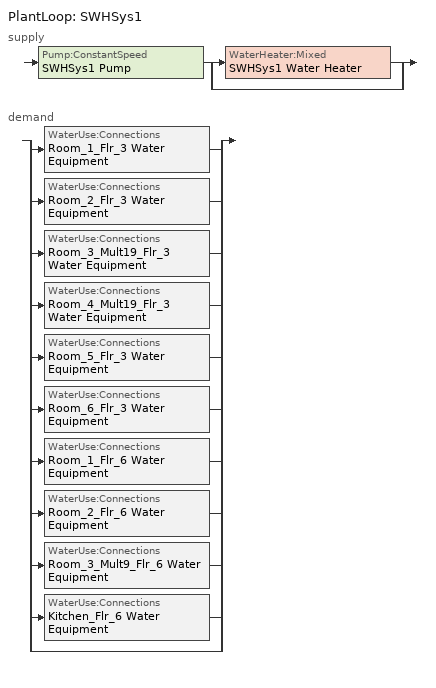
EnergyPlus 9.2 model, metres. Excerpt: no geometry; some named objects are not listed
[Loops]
PlantLoop 'SWHSys1'
 supply: Pump:ConstantSpeed 'SWHSys1 Pump' > split
  | WaterHeater:Mixed 'SWHSys1 Water Heater'
  | bypass
 demand: split
  | WaterUse:Connections 'Room_1_Flr_3 Water Equipment'
  | WaterUse:Connections 'Room_2_Flr_3 Water Equipment'
  | WaterUse:Connections 'Room_3_Mult19_Flr_3 Water Equipment'
  | WaterUse:Connections 'Room_4_Mult19_Flr_3 Water Equipment'
  | WaterUse:Connections 'Room_5_Flr_3 Water Equipment'
  | WaterUse:Connections 'Room_6_Flr_3 Water Equipment'
  | WaterUse:Connections 'Room_1_Flr_6 Water Equipment'
  | WaterUse:Connections 'Room_2_Flr_6 Water Equipment'
  | WaterUse:Connections 'Room_3_Mult9_Flr_6 Water Equipment'
  | WaterUse:Connections 'Kitchen_Flr_6 Water Equipment'
  | bypass
[HVACTemplate:Thermostat] Heating Setpoint Schedule=HTGSETP_SCH; Cooling Setpoint Schedule=CLGSETP_SCH
dual_thermostat_Corridor_Flr_3; dual_thermostat_Room_1_Flr_6; dual_thermostat_Room_2_Flr_6; dual_thermostat_Room_3_Mult9_Flr_6; dual_thermostat_Banquet_Flr_6; dual_thermostat_Dining_Flr_6; dual_thermostat_Kitchen_Flr_6; dual_thermostat_Corridor_Flr_6
[Sizing:Plant]
SWHSys1: Loop Type=Heating; Design Loop Exit Temperature=60; Loop Design Temperature Difference=5
[Pump:ConstantSpeed]
SWHSys1 Pump: Design Flow Rate=autosize; Design Pump Head=29891; Design Power Consumption=AUTOSIZE; Motor Efficiency=0.3; Fraction of Motor Inefficiencies to Fluid Stream=0; Pump Control Type=Intermittent
[WaterHeater:Mixed]
SWHSys1 Water Heater: Tank Volume=2.27125; Setpoint Temperature Schedule=SWHSys1 Water Heater Setpoint Temperature Schedule Name; Deadband Temperature Difference=2; Maximum Temperature Limit=82.2222; Heater Control Type=Cycle; Heater Maximum Capacity=175842.6; Heater Fuel Type=NATURALGAS; Heater Thermal Efficiency=0.802765; Off Cycle Parasitic Fuel Consumption Rate=15908.9; Off Cycle Parasitic Fuel Type=NATURALGAS; Off Cycle Parasitic Heat Fraction to Tank=0.8; On Cycle Parasitic Fuel Consumption Rate=15908.9; On Cycle Parasitic Fuel Type=NATURALGAS; Ambient Temperature Indicator=zone; Ambient Temperature Zone=BASEMENT; Off Cycle Loss Coefficient to Ambient Temperature=15.601; On Cycle Loss Coefficient to Ambient Temperature=15.601; Use Side Effectiveness=1; Source Side Effectiveness=1; Use Side Design Flow Rate=AUTOSIZE; Source Side Design Flow Rate=AUTOSIZE; Indirect Water Heating Recovery Time=1.5
[PlantLoop]
SWHSys1: Fluid Type=Water; Plant Equipment Operation Scheme=SWHSys1 Loop Operation Scheme List; Maximum Loop Temperature=60; Minimum Loop Temperature=10; Maximum Loop Flow Rate=AUTOSIZE; Minimum Loop Flow Rate=0; Plant Loop Volume=AUTOSIZE; Load Distribution Scheme=Optimal
[PlantEquipmentList]
SWHSys1 Equipment List: SWHSys1 Water Heater
[PlantEquipmentOperation:HeatingLoad]
SWHSys1 Operation Scheme: Load Range 1 Lower Limit=0; Load Range 1 Upper Limit=1000000000000000; Range 1 Equipment List=SWHSys1 Equipment List
[PlantEquipmentOperationSchemes]
SWHSys1 Loop Operation Scheme List: Control Scheme 1=SWHSys1 Operation Scheme; Control Scheme 1 Schedule=PlantOnSched
[EnergyManagementSystem:Sensor]
Facility_Int_LTG: OutputVariable or OutputMeter=InteriorLights:Electricity
[EnergyManagementSystem:Actuator] Actuated Component Type=Schedule:Compact; Actuated Component Control Type=Schedule Value
Name | Actuated Component Unique
S_Guestroom_CLGSETP_Actuator | OBCReset_S_OccGuestRoom_ClgSP_Sch_20min
S_Guestroom_HTGSETP_Actuator | OBCReset_S_OccGuestRoom_HtgSP_Sch_20min
N_Guestroom_CLGSETP_Actuator | OBCReset_N_OccGuestRoom_ClgSP_Sch_20min
N_Guestroom_HTGSETP_Actuator | OBCReset_N_OccGuestRoom_HtgSP_Sch_20min
[EnergyManagementSystem:ProgramCallingManager]
Transformer_Load_Prog_Manager: AfterPredictorAfterHVACManagers; Transformer_Load_Prog
Door_Switch_Enabled_Thermostat_Reset: BeginTimestepBeforePredictor; Door_Switch_Enabled_Thermostat_Reset_Program_N_Guestroom; Door_Switch_Enabled_Thermostat_Reset_Program_S_Guestroom
[EnergyManagementSystem:Program]
Transformer_Load_Prog: SET Wired_LTG = Facility_Int_LTG*0.0352
Door_Switch_Enabled_Thermostat_Reset_Program_S_Guestroom: IF (ROOM_3_MULT19_FLR_3_Sliding_Door_Ventilation_Sensor > 0); SET S_Guestroom_CLGSETP_Actuator = 32.22; SET S_Guestroom_HTGSETP_Actuator = 12.78; ELSE; SET S_Guestroom_CLGSETP_Actuator = null; SET S_Guestroom_HTGSETP_Actuator = null; ENDIF
Door_Switch_Enabled_Thermostat_Reset_Program_N_Guestroom: IF (ROOM_4_MULT19_FLR_3_Sliding_Door_Ventilation_Sensor > 0); SET N_Guestroom_CLGSETP_Actuator = 32.22; SET N_Guestroom_HTGSETP_Actuator = 12.78; ELSE; SET N_Guestroom_CLGSETP_Actuator = null; SET N_Guestroom_HTGSETP_Actuator = null; ENDIF
[EnergyManagementSystem:GlobalVariable]
Wired_LTG
[EnergyManagementSystem:OutputVariable]
Wired_LTG: EMS Variable=Wired_LTG; Type of Data in Variable=Summed; Update Frequency=ZoneTimeStep; Units=J
[SetpointManager:Scheduled]
SWHSys1 Loop Setpoint Manager: Control Variable=Temperature; Schedule=SWHSys1-Loop-Temp-Schedule; Setpoint Node or NodeList=SWHSys1 Supply Outlet Node
[ElectricLoadCenter:Transformer]
Transformer 1: Availability Schedule=Always_On; Transformer Usage=PowerInFromGrid; Rated Capacity=150000; Phase=3; Conductor Material=Aluminum; Full Load Temperature Rise=150; Fraction of Eddy Current Losses=0.1; Performance Input Method=NominalEfficiency; Nameplate Efficiency=0.988; Per Unit Load for Nameplate Efficiency=0.35; Reference Temperature for Nameplate Efficiency=75; Consider Transformer Loss for Utility Cost=Yes; Meter 1=Wired_LTG_Electricity; Meter 2=InteriorEquipment:Electricity
[WaterUse:Equipment] EndUse Subcategory=WaterUse
Name | Peak Flow Rate | Flow Rate Fraction Schedule | Target Temperature Schedule | Hot Water Supply Temperature Schedule | Zone | Sensible Fraction Schedule | Latent Fraction Schedule
Room_1_Flr_3 Water Equipment | 1.31389e-06 | GuestRoom_SWH_Sch | Room_1_Flr_3 Water Equipment Temp Sched | Room_1_Flr_3 Water Equipment Hot Supply Temp Sched | Room_1_Flr_3 | Room_1_Flr_3 Water Equipment Sensible fract sched | Room_1_Flr_3 Water Equipment Latent fract sched
Room_2_Flr_3 Water Equipment | 1.31389e-06 | GuestRoom_SWH_Sch | Room_2_Flr_3 Water Equipment Temp Sched | Room_2_Flr_3 Water Equipment Hot Supply Temp Sched | Room_2_Flr_3 | Room_2_Flr_3 Water Equipment Sensible fract sched | Room_2_Flr_3 Water Equipment Latent fract sched
Room_3_Mult19_Flr_3 Water Equipment | 1.31389e-06 | GuestRoom_SWH_Sch | Room_3_Mult19_Flr_3 Water Equipment Temp Sched | Room_3_Mult19_Flr_3 Water Equipment Hot Supply Temp Sched | Room_3_Mult19_Flr_3 | Room_3_Mult19_Flr_3 Water Equipment Sensible fract sched | Room_3_Mult19_Flr_3 Water Equipment Latent fract sched
Room_4_Mult19_Flr_3 Water Equipment | 1.31389e-06 | GuestRoom_SWH_Sch | Room_4_Mult19_Flr_3 Water Equipment Temp Sched | Room_4_Mult19_Flr_3 Water Equipment Hot Supply Temp Sched | Room_4_Mult19_Flr_3 | Room_4_Mult19_Flr_3 Water Equipment Sensible fract sched | Room_4_Mult19_Flr_3 Water Equipment Latent fract sched
Room_5_Flr_3 Water Equipment | 1.31389e-06 | GuestRoom_SWH_Sch | Room_5_Flr_3 Water Equipment Temp Sched | Room_5_Flr_3 Water Equipment Hot Supply Temp Sched | Room_5_Flr_3 | Room_5_Flr_3 Water Equipment Sensible fract sched | Room_5_Flr_3 Water Equipment Latent fract sched
Room_6_Flr_3 Water Equipment | 1.31389e-06 | GuestRoom_SWH_Sch | Room_6_Flr_3 Water Equipment Temp Sched | Room_6_Flr_3 Water Equipment Hot Supply Temp Sched | Room_6_Flr_3 | Room_6_Flr_3 Water Equipment Sensible fract sched | Room_6_Flr_3 Water Equipment Latent fract sched
Room_1_Flr_6 Water Equipment | 1.31389e-06 | GuestRoom_SWH_Sch | Room_1_Flr_6 Water Equipment Temp Sched | Room_1_Flr_6 Water Equipment Hot Supply Temp Sched | Room_1_Flr_6 | Room_1_Flr_6 Water Equipment Sensible fract sched | Room_1_Flr_6 Water Equipment Latent fract sched
Room_2_Flr_6 Water Equipment | 1.31389e-06 | GuestRoom_SWH_Sch | Room_2_Flr_6 Water Equipment Temp Sched | Room_2_Flr_6 Water Equipment Hot Supply Temp Sched | Room_2_Flr_6 | Room_2_Flr_6 Water Equipment Sensible fract sched | Room_2_Flr_6 Water Equipment Latent fract sched
Room_3_Mult9_Flr_6 Water Equipment | 1.31389e-06 | GuestRoom_SWH_Sch | Room_3_Mult9_Flr_6 Water Equipment Temp Sched | Room_3_Mult9_Flr_6 Water Equipment Hot Supply Temp Sched | Room_3_Mult9_Flr_6 | Room_3_Mult9_Flr_6 Water Equipment Sensible fract sched | Room_3_Mult9_Flr_6 Water Equipment Latent fract sched
Kitchen_Flr_6 Water Equipment | 0.00013985 | BLDG_SWH_SCH | Kitchen_Flr_6 Water Equipment Temp Sched | Kitchen_Flr_6 Water Equipment Hot Supply Temp Sched | Kitchen_Flr_6 | Kitchen_Flr_6 Water Equipment Sensible fract sched | Kitchen_Flr_6 Water Equipment Latent fract sched
[WaterUse:Connections]
Name | Water Use Equipment 1
Room_1_Flr_3 Water Equipment | Room_1_Flr_3 Water Equipment
Room_2_Flr_3 Water Equipment | Room_2_Flr_3 Water Equipment
Room_3_Mult19_Flr_3 Water Equipment | Room_3_Mult19_Flr_3 Water Equipment
Room_4_Mult19_Flr_3 Water Equipment | Room_4_Mult19_Flr_3 Water Equipment
Room_5_Flr_3 Water Equipment | Room_5_Flr_3 Water Equipment
Room_6_Flr_3 Water Equipment | Room_6_Flr_3 Water Equipment
Room_1_Flr_6 Water Equipment | Room_1_Flr_6 Water Equipment
Room_2_Flr_6 Water Equipment | Room_2_Flr_6 Water Equipment
Room_3_Mult9_Flr_6 Water Equipment | Room_3_Mult9_Flr_6 Water Equipment
Kitchen_Flr_6 Water Equipment | Kitchen_Flr_6 Water Equipment
[Schedule:Compact]
BLDG_SWH_SCH: Through: 12/31, For: Weekdays SummerDesignDay, Until: 01:00, 0.2, Until: 04:00, 0.15, Until: 05:00, 0.2, Until: 06:00, 0.25, Until: 07:00, 0.5, Until: 08:00, 0.6, Until: 09:00, 0.55, Until: 10:00, 0.45, Until: 11:00, 0.4, Until: 12:00, 0.45, Until: 13:00, 0.4, Until: 14:00, 0.35, Until: 17:00, 0.3, Until: 18:00, 0.4, Until: 19:00, 0.55, Until: 20:00, 0.6, Until: 21:00, 0.5, Until: 22:00, 0.55, Until: 23:00, 0.45, Until: 24:00, 0.25, For: Saturday WinterDesignDay, Until: 01:00, 0.2, Until: 04:00, 0.15, Until: 05:00, 0.2, Until: 06:00, 0.25, Until: 07:00, 0.4, Until: 10:00, 0.5, Until: 11:00, 0.45, Until: 13:00, 0.5, Until: 14:00, 0.45, Until: 16:00, 0.4, Until: 17:00, 0.35, Until: 18:00, 0.4, Until: 20:00, 0.55, Until: 21:00, 0.5, Until: 22:00, 0.55, Until: 23:00, 0.4, Until: 24:00, 0.3, For: Sunday Holidays AllOtherDays, Until: 01:00, 0.25, Until: 05:00, 0.2, Until: 06:00, 0.3, Until: 09:00, 0.5, Until: 10:00, 0.55, Until: 12:00, 0.5, Until: 14:00, 0.4, Until: 17:00, 0.3, Until: 18:00, 0.4, Until: 20:00, 0.5, Until: 21:00, 0.4, Until: 22:00, 0.5, Until: 23:00, 0.4, Until: 24:00, 0.2
GuestRoom_SWH_Sch: Through: 12/31, For: Weekdays, Until: 01:00, 0.2, Until: 04:00, 0.15, Until: 05:00, 0.2, Until: 06:00, 0.35, Until: 07:00, 0.6, Until: 08:00, 0.8, Until: 09:00, 0.55, Until: 10:00, 0.4, Until: 11:00, 0.3, Until: 17:00, 0.2, Until: 18:00, 0.3, Until: 19:00, 0.55, Until: 21:00, 0.4, Until: 22:00, 0.6, Until: 23:00, 0.45, Until: 24:00, 0.25, For: AllOtherDays, Until: 01:00, 0.2, Until: 04:00, 0.15, Until: 05:00, 0.2, Until: 06:00, 0.25, Until: 07:00, 0.35, Until: 08:00, 0.6, Until: 09:00, 0.8, Until: 10:00, 0.55, Until: 11:00, 0.4, Until: 12:00, 0.3, Until: 17:00, 0.2, Until: 18:00, 0.25, Until: 19:00, 0.3, Until: 22:00, 0.4, Until: 23:00, 0.6, Until: 24:00, 0.35
ALWAYS_ON; PlantOnSched: Through: 12/31, For: AllDays, Until: 24:00, 1
HTGSETP_SCH: Through: 12/31, For: AllDays, Until: 24:00, 21
CLGSETP_SCH: Through: 12/31, For: AllDays, Until: 24:00, 24
OBCReset_S_OccGuestRoom_HtgSP_Sch_20min; OBCReset_N_OccGuestRoom_HtgSP_Sch_20min: Through: 12/31, For: SummerDesignDay WinterDesignDay, Until: 24:00, 21.111, For: AllOtherDays, Until: 7:50, 21.111, Until: 9:00, 18.889, Until: 10:50, 21.111, Until: 16:10, 18.889, Until: 17:50, 21.111, Until: 19:00, 18.889, Until: 24:00, 21.111
OBCReset_S_OccGuestRoom_ClgSP_Sch_20min; OBCReset_N_OccGuestRoom_ClgSP_Sch_20min: Through: 12/31, For: SummerDesignDay WinterDesignDay, Until: 24:00, 21.111, For: AllOtherDays, Until: 7:50, 21.111, Until: 9:00, 23.333, Until: 10:50, 21.111, Until: 16:10, 23.333, Until: 17:50, 21.111, Until: 19:00, 23.333, Until: 24:00, 21.111
Room_1_Flr_3 Water Equipment Latent fract sched; Room_2_Flr_3 Water Equipment Latent fract sched; Room_3_Mult19_Flr_3 Water Equipment Latent fract sched; Room_4_Mult19_Flr_3 Water Equipment Latent fract sched; Room_5_Flr_3 Water Equipment Latent fract sched; Room_6_Flr_3 Water Equipment Latent fract sched; Room_1_Flr_6 Water Equipment Latent fract sched; Room_2_Flr_6 Water Equipment Latent fract sched; Room_3_Mult9_Flr_6 Water Equipment Latent fract sched; Kitchen_Flr_6 Water Equipment Latent fract sched: Through: 12/31, For: AllDays, Until: 24:00, 0.05
Room_1_Flr_3 Water Equipment Sensible fract sched; Room_2_Flr_3 Water Equipment Sensible fract sched; Room_3_Mult19_Flr_3 Water Equipment Sensible fract sched; Room_4_Mult19_Flr_3 Water Equipment Sensible fract sched; Room_5_Flr_3 Water Equipment Sensible fract sched; Room_6_Flr_3 Water Equipment Sensible fract sched; Room_1_Flr_6 Water Equipment Sensible fract sched; Room_2_Flr_6 Water Equipment Sensible fract sched; Room_3_Mult9_Flr_6 Water Equipment Sensible fract sched; Kitchen_Flr_6 Water Equipment Sensible fract sched: Through: 12/31, For: AllDays, Until: 24:00, 0.2
Room_1_Flr_3 Water Equipment Temp Sched; Room_2_Flr_3 Water Equipment Temp Sched; Room_3_Mult19_Flr_3 Water Equipment Temp Sched; Room_4_Mult19_Flr_3 Water Equipment Temp Sched; Room_5_Flr_3 Water Equipment Temp Sched; Room_6_Flr_3 Water Equipment Temp Sched; Room_1_Flr_6 Water Equipment Temp Sched; Room_2_Flr_6 Water Equipment Temp Sched; Room_3_Mult9_Flr_6 Water Equipment Temp Sched; Kitchen_Flr_6 Water Equipment Temp Sched; SWHSys1-Loop-Temp-Schedule; SWHSys1 Water Heater Setpoint Temperature Schedule Name: Through: 12/31, For: AllDays, Until: 24:00, 60
Room_1_Flr_3 Water Equipment Hot Supply Temp Sched; Room_2_Flr_3 Water Equipment Hot Supply Temp Sched; Room_3_Mult19_Flr_3 Water Equipment Hot Supply Temp Sched; Room_4_Mult19_Flr_3 Water Equipment Hot Supply Temp Sched; Room_5_Flr_3 Water Equipment Hot Supply Temp Sched; Room_6_Flr_3 Water Equipment Hot Supply Temp Sched; Room_1_Flr_6 Water Equipment Hot Supply Temp Sched; Room_2_Flr_6 Water Equipment Hot Supply Temp Sched; Room_3_Mult9_Flr_6 Water Equipment Hot Supply Temp Sched; Kitchen_Flr_6 Water Equipment Hot Supply Temp Sched: Through: 12/31, For: AllDays, Until: 24:00, 55
